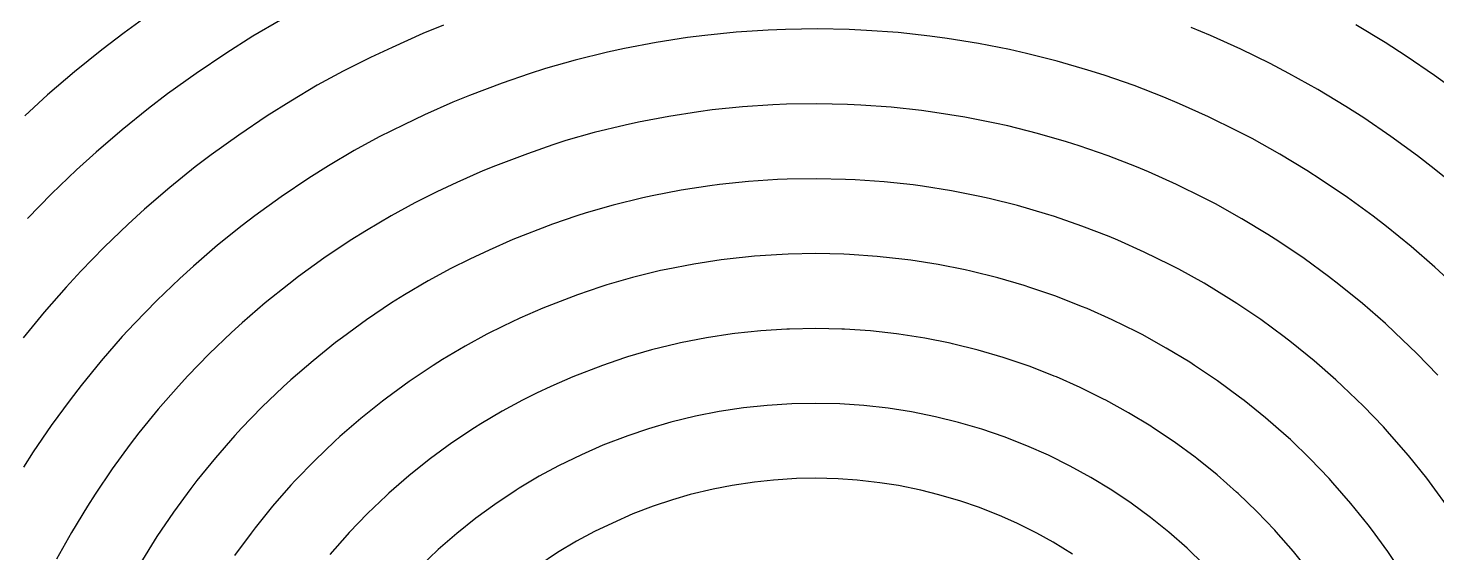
# Model space of a CAD drawing. Header units: inches. Extents: x -2.6 to 2.66, y -2.63 to 2.64.
# Drawn here: x -1.171 to 0.896, y 0.593 to 1.364 of the extents above; entities that cross this region are included whole.
import ezdxf

# ---------------------------------------------------------------- set-up
doc = ezdxf.new("R2010")
doc.units = ezdxf.units.IN
doc.header["$MEASUREMENT"] = 0
doc.linetypes.add('Continuous2', pattern=[0])
doc.layers.add('inner', color=1, linetype='Continuous')

msp = doc.modelspace()

# ---------------------------------------------------------------- linework, layer by layer
at = {"layer": 'inner', "color": 176, "linetype": 'Continuous2', "lineweight": -3}
for p, q in [((-0.9874, 1.3883), (-1.0306, 1.3572)), ((-0.8012, 1.3759), (-0.8416, 1.3521)), ((-0.5618, 1.3682), (-0.5925, 1.3562)), ((0.5637, 1.3532), (0.535, 1.3652)), ((0.8196, 1.3428), (0.7767, 1.3687)), ((-1.0306, 1.3572), (-1.0635, 1.3322)), ((-0.8416, 1.3521), (-0.8816, 1.3269)), ((-0.5925, 1.3562), (-0.6372, 1.3358)), ((-0.2042, 1.3501), (-0.2499, 1.3429)), ((-0.1787, 1.3533), (-0.2042, 1.3501)), ((-0.1324, 1.3581), (-0.1787, 1.3533)), ((-0.0857, 1.3612), (-0.1324, 1.3581)), ((-0.0601, 1.3622), (-0.0857, 1.3612)), ((-0.0134, 1.3629), (-0.0601, 1.3622)), ((0.0333, 1.362), (-0.0134, 1.3629)), ((0.0588, 1.3608), (0.0333, 1.362)), ((0.1053, 1.3574), (0.0588, 1.3608)), ((0.1517, 1.3524), (0.1053, 1.3574)), ((0.1769, 1.349), (0.1517, 1.3524)), ((0.2229, 1.3415), (0.1769, 1.349)), ((0.6078, 1.3333), (0.5637, 1.3532)), ((-1.0635, 1.3322), (-1.1037, 1.2997)), ((-0.8816, 1.3269), (-0.925, 1.2976)), ((-0.6372, 1.3358), (-0.669, 1.3209)), ((-0.3214, 1.3286), (-0.3686, 1.3171)), ((-0.2962, 1.3341), (-0.3214, 1.3286)), ((-0.2499, 1.3429), (-0.2962, 1.3341)), ((0.2687, 1.3325), (0.2229, 1.3415)), ((0.2934, 1.3269), (0.2687, 1.3325)), ((0.3386, 1.3155), (0.2934, 1.3269)), ((0.6513, 1.312), (0.6078, 1.3333)), ((0.8507, 1.3228), (0.8196, 1.3428)), ((-0.669, 1.3209), (-0.7092, 1.3007)), ((-0.4122, 1.3047), (-0.4365, 1.297)), ((-0.3686, 1.3171), (-0.4122, 1.3047)), ((0.3833, 1.3025), (0.3386, 1.3155)), ((0.4074, 1.2949), (0.3833, 1.3025)), ((0.6787, 1.2976), (0.6513, 1.312)), ((0.8922, 1.2946), (0.8507, 1.3228)), ((-1.1037, 1.2997), (-1.1432, 1.2659)), ((-0.925, 1.2976), (-0.9668, 1.2676)), ((-0.7092, 1.3007), (-0.7472, 1.2801)), ((-0.4757, 1.2833), (-0.5238, 1.2651)), ((-0.4365, 1.297), (-0.4757, 1.2833)), ((0.4514, 1.2796), (0.4074, 1.2949)), ((0.7209, 1.2739), (0.6787, 1.2976)), ((0.9326, 1.265), (0.8922, 1.2946)), ((-1.1432, 1.2659), (-1.1766, 1.2355)), ((-0.9668, 1.2676), (-0.9948, 1.2462)), ((-0.7472, 1.2801), (-0.7862, 1.257)), ((-0.5238, 1.2651), (-0.5485, 1.2554)), ((0.4949, 1.2627), (0.4514, 1.2796)), ((0.5181, 1.253), (0.4949, 1.2627)), ((0.7623, 1.2489), (0.7209, 1.2739)), ((-0.9948, 1.2462), (-1.0338, 1.2148)), ((-0.7862, 1.257), (-0.8207, 1.2353)), ((-0.5485, 1.2554), (-0.5899, 1.2366)), ((-0.1877, 1.2413), (-0.2316, 1.2345)), ((-0.168, 1.2439), (-0.1877, 1.2413)), ((-0.1235, 1.2484), (-0.168, 1.2439)), ((-0.0787, 1.2514), (-0.1235, 1.2484)), ((-0.0589, 1.2522), (-0.0787, 1.2514)), ((-0.0141, 1.2529), (-0.0589, 1.2522)), ((0.0306, 1.252), (-0.0141, 1.2529)), ((0.0503, 1.2511), (0.0306, 1.252)), ((0.095, 1.2479), (0.0503, 1.2511)), ((0.1394, 1.243), (0.095, 1.2479)), ((0.1589, 1.2404), (0.1394, 1.243)), ((0.2031, 1.2333), (0.1589, 1.2404)), ((0.5606, 1.234), (0.5181, 1.253)), ((0.7883, 1.2322), (0.7623, 1.2489)), ((-0.8207, 1.2353), (-0.8626, 1.2071)), ((-0.6204, 1.2222), (-0.6565, 1.2042)), ((-0.5899, 1.2366), (-0.6204, 1.2222)), ((-0.2956, 1.2217), (-0.3408, 1.2107)), ((-0.276, 1.226), (-0.2956, 1.2217)), ((-0.2316, 1.2345), (-0.276, 1.226)), ((0.2469, 1.2247), (0.2031, 1.2333)), ((0.2661, 1.2204), (0.2469, 1.2247)), ((0.3094, 1.2095), (0.2661, 1.2204)), ((0.6023, 1.2134), (0.5606, 1.234)), ((0.8283, 1.205), (0.7883, 1.2322)), ((-1.0338, 1.2148), (-1.0719, 1.182)), ((-0.8626, 1.2071), (-0.9029, 1.178)), ((-0.6565, 1.2042), (-0.6931, 1.1843)), ((-0.3408, 1.2107), (-0.3824, 1.1988)), ((0.3523, 1.197), (0.3094, 1.2095)), ((0.6246, 1.2018), (0.6023, 1.2134)), ((0.6652, 1.1791), (0.6246, 1.2018)), ((0.8674, 1.1765), (0.8283, 1.205)), ((-1.0719, 1.182), (-1.1007, 1.1558)), ((-0.6931, 1.1843), (-0.7307, 1.162)), ((-0.439, 1.1796), (-0.4857, 1.1619)), ((-0.4014, 1.1927), (-0.439, 1.1796)), ((-0.3824, 1.1988), (-0.4014, 1.1927)), ((0.3709, 1.1911), (0.3523, 1.197)), ((0.4131, 1.1765), (0.3709, 1.1911)), ((0.705, 1.155), (0.6652, 1.1791)), ((-0.9262, 1.1602), (-0.9638, 1.13)), ((-0.9029, 1.178), (-0.9262, 1.1602)), ((-0.7307, 1.162), (-0.7598, 1.1436)), ((-0.4857, 1.1619), (-0.5044, 1.1546)), ((0.4547, 1.1603), (0.4131, 1.1765)), ((0.4727, 1.1528), (0.4547, 1.1603)), ((0.8918, 1.1576), (0.8674, 1.1765)), ((0.9292, 1.1271), (0.8918, 1.1576)), ((-1.1007, 1.1558), (-1.1372, 1.1207)), ((-0.7598, 1.1436), (-0.8002, 1.1165)), ((-0.5426, 1.1373), (-0.5718, 1.1236)), ((-0.5044, 1.1546), (-0.5426, 1.1373)), ((-0.1146, 1.1388), (-0.1571, 1.1344)), ((-0.0718, 1.1416), (-0.1146, 1.1388)), ((-0.0576, 1.1422), (-0.0718, 1.1416)), ((-0.0148, 1.1429), (-0.0576, 1.1422)), ((0.0279, 1.142), (-0.0148, 1.1429)), ((0.0421, 1.1414), (0.0279, 1.142)), ((0.0847, 1.1383), (0.0421, 1.1414)), ((0.1272, 1.1337), (0.0847, 1.1383)), ((0.5134, 1.1346), (0.4727, 1.1528)), ((0.7261, 1.1415), (0.705, 1.155)), ((0.7646, 1.1154), (0.7261, 1.1415)), ((-1.1372, 1.1207), (-1.1726, 1.0845)), ((-0.9638, 1.13), (-1.0006, 1.0983)), ((-0.8002, 1.1165), (-0.8388, 1.0886)), ((-0.5718, 1.1236), (-0.6039, 1.1076)), ((-0.2556, 1.1178), (-0.2697, 1.1148)), ((-0.2132, 1.126), (-0.2556, 1.1178)), ((-0.1713, 1.1325), (-0.2132, 1.126)), ((-0.1571, 1.1344), (-0.1713, 1.1325)), ((0.1411, 1.1319), (0.1272, 1.1337)), ((0.1833, 1.1251), (0.1411, 1.1319)), ((0.2252, 1.1168), (0.1833, 1.1251)), ((0.2389, 1.1138), (0.2252, 1.1168)), ((0.5534, 1.1149), (0.5134, 1.1346)), ((-1.0006, 1.0983), (-1.0249, 1.0762)), ((-0.6039, 1.1076), (-0.6389, 1.0885)), ((-0.3129, 1.1043), (-0.3525, 1.0929)), ((-0.2697, 1.1148), (-0.3129, 1.1043)), ((0.2803, 1.1034), (0.2389, 1.1138)), ((0.3212, 1.0915), (0.2803, 1.1034)), ((0.5706, 1.1059), (0.5534, 1.1149)), ((0.6096, 1.0842), (0.5706, 1.1059)), ((0.8021, 1.088), (0.7646, 1.1154)), ((-1.0249, 1.0762), (-1.0601, 1.0423)), ((-0.8388, 1.0886), (-0.8576, 1.0743)), ((-0.6389, 1.0885), (-0.6751, 1.0671)), ((-0.4023, 1.076), (-0.4604, 1.0538)), ((-0.3663, 1.0885), (-0.4023, 1.076)), ((-0.3525, 1.0929), (-0.3663, 1.0885)), ((0.3345, 1.0873), (0.3212, 1.0915)), ((0.3748, 1.0733), (0.3345, 1.0873)), ((0.6477, 1.0611), (0.6096, 1.0842)), ((0.8218, 1.0727), (0.8021, 1.088)), ((-0.8576, 1.0743), (-0.8938, 1.0451)), ((-0.6751, 1.0671), (-0.699, 1.052)), ((0.4146, 1.0579), (0.3748, 1.0733)), ((0.4274, 1.0526), (0.4146, 1.0579)), ((0.6639, 1.0507), (0.6477, 1.0611)), ((0.8579, 1.0433), (0.8218, 1.0727)), ((-1.0601, 1.0423), (-1.0942, 1.0073)), ((-0.8938, 1.0451), (-0.9291, 1.0146)), ((-0.699, 1.052), (-0.7377, 1.026)), ((-0.4952, 1.0381), (-0.5232, 1.025)), ((-0.4604, 1.0538), (-0.4952, 1.0381)), ((0.4663, 1.0352), (0.4274, 1.0526)), ((0.5045, 1.0164), (0.4663, 1.0352)), ((0.7009, 1.0257), (0.6639, 1.0507)), ((0.8929, 1.0128), (0.8579, 1.0433)), ((-0.9291, 1.0146), (-0.949, 0.9965)), ((-0.7377, 1.026), (-0.7747, 0.9992)), ((-0.5232, 1.025), (-0.5512, 1.011)), ((-0.1947, 1.0176), (-0.2351, 1.0098)), ((-0.1548, 1.0238), (-0.1947, 1.0176)), ((-0.1459, 1.0249), (-0.1548, 1.0238)), ((-0.1056, 1.0292), (-0.1459, 1.0249)), ((-0.0649, 1.0318), (-0.1056, 1.0292)), ((-0.0561, 1.0322), (-0.0649, 1.0318)), ((-0.0154, 1.0329), (-0.0561, 1.0322)), ((0.0252, 1.0321), (-0.0154, 1.0329)), ((0.034, 1.0317), (0.0252, 1.0321)), ((0.0745, 1.0288), (0.034, 1.0317)), ((0.1149, 1.0244), (0.0745, 1.0288)), ((0.1236, 1.0233), (0.1149, 1.0244)), ((0.1637, 1.0169), (0.1236, 1.0233)), ((0.2034, 1.009), (0.1637, 1.0169)), ((0.5168, 1.01), (0.5045, 1.0164)), ((0.7368, 0.9994), (0.7009, 1.0257)), ((-1.0942, 1.0073), (-1.1159, 0.9838)), ((-0.949, 0.9965), (-0.9829, 0.964)), ((-0.7747, 0.9992), (-0.789, 0.9883)), ((-0.5847, 0.9928), (-0.6193, 0.9723)), ((-0.5512, 1.011), (-0.5847, 0.9928)), ((-0.2849, 0.9979), (-0.3225, 0.987)), ((-0.2438, 1.0079), (-0.2849, 0.9979)), ((-0.2351, 1.0098), (-0.2438, 1.0079)), ((0.2119, 1.0071), (0.2034, 1.009)), ((0.2513, 0.9973), (0.2119, 1.0071)), ((0.2902, 0.986), (0.2513, 0.9973)), ((0.554, 0.9893), (0.5168, 1.01)), ((0.752, 0.9877), (0.7368, 0.9994)), ((0.9111, 0.9959), (0.8929, 1.0128)), ((-1.1159, 0.9838), (-1.148, 0.9471)), ((-0.789, 0.9883), (-0.8237, 0.9604)), ((-0.6193, 0.9723), (-0.6381, 0.9604)), ((-0.3654, 0.9724), (-0.4164, 0.953)), ((-0.3312, 0.9842), (-0.3654, 0.9724)), ((-0.3225, 0.987), (-0.3312, 0.9842)), ((0.2984, 0.9834), (0.2902, 0.986)), ((0.3367, 0.9702), (0.2984, 0.9834)), ((0.5904, 0.9672), (0.554, 0.9893)), ((0.7866, 0.9596), (0.752, 0.9877)), ((-0.9829, 0.964), (-1.0157, 0.9303)), ((-0.8237, 0.9604), (-0.8576, 0.9311)), ((-0.6381, 0.9604), (-0.6751, 0.9356)), ((-0.4164, 0.953), (-0.4499, 0.9379)), ((0.3744, 0.9555), (0.3367, 0.9702)), ((0.3823, 0.9522), (0.3744, 0.9555)), ((0.4193, 0.9358), (0.3823, 0.9522)), ((0.602, 0.9598), (0.5904, 0.9672)), ((0.6372, 0.936), (0.602, 0.9598)), ((0.8201, 0.9302), (0.7866, 0.9596)), ((-1.148, 0.9471), (-1.1788, 0.9093)), ((-1.0157, 0.9303), (-1.0334, 0.911)), ((-0.8576, 0.9311), (-0.8731, 0.9169)), ((-0.6751, 0.9356), (-0.7104, 0.9099)), ((-0.4499, 0.9379), (-0.4744, 0.9265)), ((0.4556, 0.9179), (0.4193, 0.9358)), ((0.6715, 0.9109), (0.6372, 0.936)), ((0.8342, 0.9173), (0.8201, 0.9302)), ((-1.0334, 0.911), (-1.0643, 0.8757)), ((-0.8731, 0.9169), (-0.9057, 0.8856)), ((-0.7104, 0.9099), (-0.7203, 0.9023)), ((-0.4986, 0.9144), (-0.5304, 0.8972)), ((-0.4744, 0.9265), (-0.4986, 0.9144)), ((-0.1384, 0.915), (-0.1761, 0.9092)), ((-0.1346, 0.9155), (-0.1384, 0.915)), ((-0.0965, 0.9196), (-0.1346, 0.9155)), ((-0.058, 0.9221), (-0.0965, 0.9196)), ((-0.0543, 0.9222), (-0.058, 0.9221)), ((-0.0158, 0.923), (-0.0543, 0.9222)), ((0.0225, 0.9221), (-0.0158, 0.923)), ((0.0262, 0.9219), (0.0225, 0.9221)), ((0.0645, 0.9193), (0.0262, 0.9219)), ((0.1026, 0.9151), (0.0645, 0.9193)), ((0.1062, 0.9146), (0.1026, 0.9151)), ((0.1441, 0.9087), (0.1062, 0.9146)), ((0.4631, 0.9139), (0.4556, 0.9179)), ((0.4985, 0.8943), (0.4631, 0.9139)), ((0.6824, 0.9025), (0.6715, 0.9109)), ((0.8661, 0.8863), (0.8342, 0.9173)), ((-0.7203, 0.9023), (-0.7535, 0.8757)), ((-0.5304, 0.8972), (-0.5634, 0.8775)), ((-0.2568, 0.8915), (-0.2921, 0.8813)), ((-0.218, 0.901), (-0.2568, 0.8915)), ((-0.2143, 0.9018), (-0.218, 0.901)), ((-0.1761, 0.9092), (-0.2143, 0.9018)), ((0.1817, 0.9012), (0.1441, 0.9087)), ((0.1851, 0.9004), (0.1817, 0.9012)), ((0.2224, 0.8912), (0.1851, 0.9004)), ((0.2591, 0.8804), (0.2224, 0.8912)), ((0.5331, 0.8734), (0.4985, 0.8943)), ((0.7154, 0.8757), (0.6824, 0.9025)), ((-1.0643, 0.8757), (-1.0939, 0.8393)), ((-0.9057, 0.8856), (-0.9371, 0.8533)), ((-0.7535, 0.8757), (-0.7859, 0.8476)), ((-0.5772, 0.8688), (-0.6124, 0.8452)), ((-0.5634, 0.8775), (-0.5772, 0.8688)), ((-0.3285, 0.8688), (-0.3723, 0.8522)), ((-0.2962, 0.88), (-0.3285, 0.8688)), ((-0.2921, 0.8813), (-0.2962, 0.88)), ((0.2624, 0.8794), (0.2591, 0.8804)), ((0.2987, 0.867), (0.2624, 0.8794)), ((0.5401, 0.8688), (0.5331, 0.8734)), ((0.5737, 0.8462), (0.5401, 0.8688)), ((0.7474, 0.8477), (0.7154, 0.8757)), ((0.897, 0.8542), (0.8661, 0.8863)), ((-0.9371, 0.8533), (-0.9509, 0.8383)), ((-0.7859, 0.8476), (-0.7973, 0.8372)), ((-0.3723, 0.8522), (-0.4046, 0.8377)), ((0.3343, 0.8531), (0.2987, 0.867)), ((0.3374, 0.8518), (0.3343, 0.8531)), ((0.3724, 0.8363), (0.3374, 0.8518)), ((0.7574, 0.8385), (0.7474, 0.8477)), ((-1.0939, 0.8393), (-1.1101, 0.8184)), ((-0.9509, 0.8383), (-0.9805, 0.8044)), ((-0.7973, 0.8372), (-0.8284, 0.8074)), ((-0.6124, 0.8452), (-0.6459, 0.8208)), ((-0.4254, 0.828), (-0.4459, 0.8179)), ((-0.4046, 0.8377), (-0.4254, 0.828)), ((0.4067, 0.8193), (0.3724, 0.8363)), ((0.6063, 0.8223), (0.5737, 0.8462)), ((0.7879, 0.809), (0.7574, 0.8385)), ((-1.1101, 0.8184), (-1.1378, 0.7805)), ((-0.8284, 0.8074), (-0.8583, 0.7764)), ((-0.6517, 0.8164), (-0.6833, 0.791)), ((-0.6459, 0.8208), (-0.6517, 0.8164)), ((-0.4459, 0.8179), (-0.4761, 0.8016)), ((-0.1219, 0.8062), (-0.1573, 0.8009)), ((-0.0872, 0.81), (-0.1219, 0.8062)), ((-0.0511, 0.8123), (-0.0872, 0.81)), ((-0.0162, 0.813), (-0.0511, 0.8123)), ((0.0198, 0.8121), (-0.0162, 0.813)), ((0.0546, 0.8098), (0.0198, 0.8121)), ((0.0904, 0.8058), (0.0546, 0.8098)), ((0.4097, 0.8178), (0.4067, 0.8193)), ((0.4431, 0.7993), (0.4097, 0.8178)), ((0.6128, 0.8173), (0.6063, 0.8223)), ((0.6443, 0.7918), (0.6128, 0.8173)), ((0.8173, 0.7783), (0.7879, 0.809)), ((-0.9805, 0.8044), (-1.0089, 0.7695)), ((-0.6833, 0.791), (-0.714, 0.7643)), ((-0.4761, 0.8016), (-0.5073, 0.7829)), ((-0.1921, 0.794), (-0.2286, 0.7852)), ((-0.1573, 0.8009), (-0.1921, 0.794)), ((0.1247, 0.8004), (0.0904, 0.8058)), ((0.16, 0.7933), (0.1247, 0.8004)), ((0.1936, 0.785), (0.16, 0.7933)), ((0.4758, 0.7795), (0.4431, 0.7993)), ((0.6746, 0.7652), (0.6443, 0.7918)), ((-1.1378, 0.7805), (-1.1642, 0.7416)), ((-1.0089, 0.7695), (-1.0216, 0.7531)), ((-0.8684, 0.7656), (-0.8967, 0.7332)), ((-0.8583, 0.7764), (-0.8684, 0.7656)), ((-0.5164, 0.7772), (-0.5497, 0.7549)), ((-0.5073, 0.7829), (-0.5164, 0.7772)), ((-0.2914, 0.7653), (-0.3283, 0.7514)), ((-0.2611, 0.7757), (-0.2914, 0.7653)), ((-0.2286, 0.7852), (-0.2611, 0.7757)), ((0.2281, 0.7749), (0.1936, 0.785)), ((0.2607, 0.7637), (0.2281, 0.7749)), ((0.4785, 0.7777), (0.4758, 0.7795)), ((0.5102, 0.7564), (0.4785, 0.7777)), ((0.6807, 0.7597), (0.6746, 0.7652)), ((0.8264, 0.7683), (0.8173, 0.7783)), ((0.8542, 0.7363), (0.8264, 0.7683)), ((-1.0216, 0.7531), (-1.0481, 0.7168)), ((-0.7214, 0.7576), (-0.751, 0.7292)), ((-0.714, 0.7643), (-0.7214, 0.7576)), ((-0.5497, 0.7549), (-0.5813, 0.7318)), ((-0.3283, 0.7514), (-0.3594, 0.7375)), ((0.2942, 0.7507), (0.2607, 0.7637)), ((0.3257, 0.7367), (0.2942, 0.7507)), ((0.541, 0.7338), (0.5102, 0.7564)), ((0.7097, 0.7316), (0.6807, 0.7597)), ((-1.1642, 0.7416), (-1.1785, 0.7193)), ((-0.8967, 0.7332), (-0.9238, 0.6998)), ((-0.751, 0.7292), (-0.7795, 0.6997)), ((-0.5831, 0.7304), (-0.613, 0.7065)), ((-0.5813, 0.7318), (-0.5831, 0.7304)), ((-0.3594, 0.7375), (-0.3933, 0.7213)), ((0.3578, 0.7208), (0.3257, 0.7367)), ((0.5435, 0.7319), (0.541, 0.7338)), ((0.5732, 0.7079), (0.5435, 0.7319)), ((0.7376, 0.7025), (0.7097, 0.7316)), ((0.8808, 0.7032), (0.8542, 0.7363)), ((-1.0481, 0.7168), (-1.0734, 0.6795)), ((-0.613, 0.7065), (-0.642, 0.6811)), ((-0.4216, 0.706), (-0.4511, 0.6883)), ((-0.3933, 0.7213), (-0.4216, 0.706)), ((-0.0163, 0.703), (-0.0442, 0.7025)), ((0.0172, 0.7022), (-0.0163, 0.703)), ((0.3879, 0.7042), (0.3578, 0.7208)), ((0.4185, 0.6856), (0.3879, 0.7042)), ((0.6019, 0.6827), (0.5732, 0.7079)), ((0.889, 0.6925), (0.8808, 0.7032)), ((-0.933, 0.6879), (-0.9584, 0.6531)), ((-0.9238, 0.6998), (-0.933, 0.6879)), ((-0.7859, 0.6928), (-0.8128, 0.6621)), ((-0.7795, 0.6997), (-0.7859, 0.6928)), ((-0.4555, 0.6855), (-0.4868, 0.6646)), ((-0.4511, 0.6883), (-0.4555, 0.6855)), ((-0.1662, 0.6871), (-0.2002, 0.679)), ((-0.1384, 0.6925), (-0.1662, 0.6871)), ((-0.1055, 0.6975), (-0.1384, 0.6925)), ((-0.0778, 0.7004), (-0.1055, 0.6975)), ((-0.0442, 0.7025), (-0.0778, 0.7004)), ((0.0449, 0.7002), (0.0172, 0.7022)), ((0.0781, 0.6965), (0.0449, 0.7002)), ((0.1055, 0.6922), (0.0781, 0.6965)), ((0.1382, 0.6855), (0.1055, 0.6922)), ((0.165, 0.6789), (0.1382, 0.6855)), ((0.4469, 0.6665), (0.4185, 0.6856)), ((0.6042, 0.6806), (0.6019, 0.6827)), ((0.7431, 0.6964), (0.7376, 0.7025)), ((0.7696, 0.666), (0.7431, 0.6964)), ((0.9139, 0.6581), (0.889, 0.6925)), ((-1.0846, 0.662), (-1.1079, 0.6235)), ((-1.0734, 0.6795), (-1.0846, 0.662)), ((-0.8128, 0.6621), (-0.8386, 0.6302)), ((-0.6456, 0.6779), (-0.6736, 0.6511)), ((-0.642, 0.6811), (-0.6456, 0.6779)), ((-0.4868, 0.6646), (-0.5144, 0.6444)), ((-0.2543, 0.6618), (-0.2843, 0.6506)), ((-0.226, 0.6715), (-0.2543, 0.6618)), ((-0.2002, 0.679), (-0.226, 0.6715)), ((0.197, 0.6694), (0.165, 0.6789)), ((0.223, 0.6605), (0.197, 0.6694)), ((0.4757, 0.6453), (0.4469, 0.6665)), ((0.6317, 0.6542), (0.6042, 0.6806)), ((0.7949, 0.6345), (0.7696, 0.666)), ((-0.9584, 0.6531), (-0.9826, 0.6174)), ((-0.6736, 0.6511), (-0.7005, 0.6232)), ((-0.5144, 0.6444), (-0.5425, 0.622)), ((-0.2843, 0.6506), (-0.3142, 0.6373)), ((0.254, 0.6482), (0.223, 0.6605)), ((0.2791, 0.6371), (0.254, 0.6482)), ((0.5023, 0.6238), (0.4757, 0.6453)), ((0.658, 0.6266), (0.6317, 0.6542)), ((-1.1079, 0.6235), (-1.1299, 0.5841)), ((-0.8445, 0.6226), (-0.8687, 0.5896)), ((-0.8386, 0.6302), (-0.8445, 0.6226)), ((-0.7005, 0.6232), (-0.7033, 0.6201)), ((-0.5425, 0.622), (-0.5697, 0.5982)), ((-0.3406, 0.6247), (-0.367, 0.6105)), ((-0.3142, 0.6373), (-0.3406, 0.6247)), ((0.3089, 0.6223), (0.2791, 0.6371)), ((0.3328, 0.6091), (0.3089, 0.6223)), ((0.5291, 0.6002), (0.5023, 0.6238)), ((0.66, 0.6244), (0.658, 0.6266)), ((0.6851, 0.5956), (0.66, 0.6244)), ((0.7998, 0.6281), (0.7949, 0.6345)), ((0.8235, 0.5955), (0.7998, 0.6281)), ((-0.9907, 0.6047), (-1.013, 0.5679)), ((-0.9826, 0.6174), (-0.9907, 0.6047)), ((-0.7033, 0.6201), (-0.7289, 0.591)), ((-0.367, 0.6105), (-0.3945, 0.594)), ((0.3612, 0.5917), (0.3328, 0.6091)), ((0.5537, 0.5766), (0.5291, 0.6002)), ((-0.5697, 0.5982), (-0.5961, 0.5731)), ((-0.3946, 0.5939), (-0.4238, 0.5745)), ((-0.3945, 0.594), (-0.3946, 0.5939)), ((0.7089, 0.5659), (0.6851, 0.5956)), ((0.8459, 0.562), (0.8235, 0.5955))]:
    msp.add_line(p, q, dxfattribs=at)

doc.saveas('drawing.dxf')
